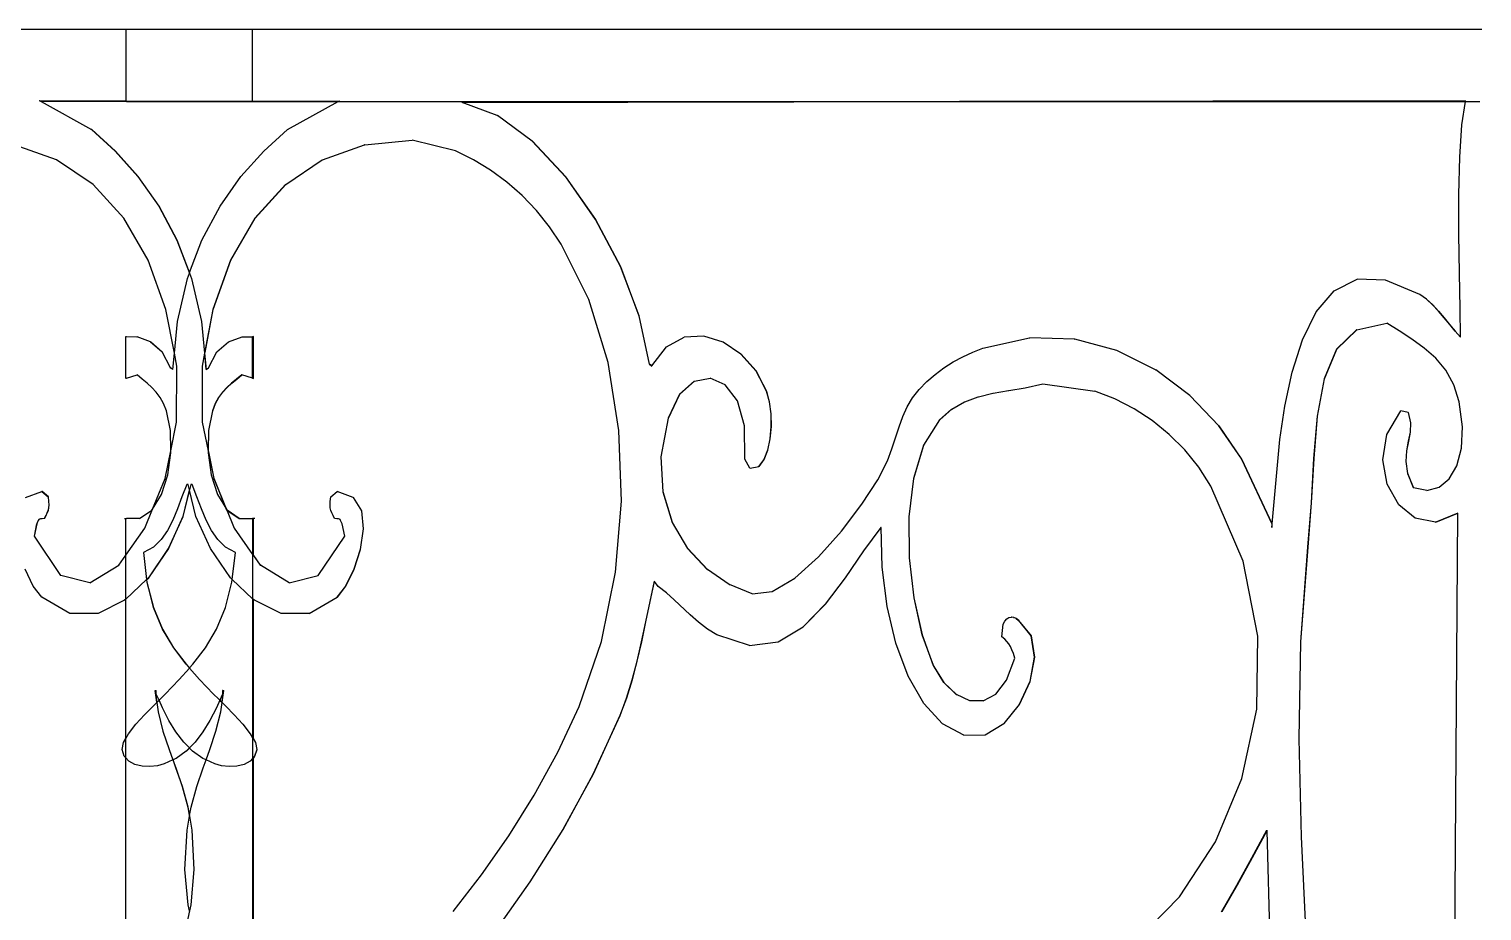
# Model space of a CAD drawing. Header units: inches. Extents: x -343 to 13887, y -13069 to -746.
# Drawn here: x 3684.22 to 3701.02, y -9098.78 to -9088.57 of the extents above; entities that cross this region are included whole.
import ezdxf

# ---------------------------------------------------------------- set-up
doc = ezdxf.new("R2010")
doc.units = ezdxf.units.IN
doc.header["$LTSCALE"] = 17
doc.header["$MEASUREMENT"] = 0

msp = doc.modelspace()

# ---------------------------------------------------------------- linework, layer by layer
for p, q in [((3665.02, -9088.573), (3685.342, -9088.573)), ((3685.342, -9088.573), (3685.342, -9089.407)), ((3685.342, -9088.573), (3701.02, -9088.573)), ((3686.807, -9089.407), (3686.807, -9088.573)), ((3684.343, -9089.403), (3684.34, -9089.403)), ((3684.36, -9089.413), (3684.343, -9089.403)), ((3685.342, -9089.407), (3684.343, -9089.403)), ((3684.362, -9089.413), (3684.36, -9089.413)), ((3684.362, -9089.413), (3684.944, -9089.735)), ((3685.342, -9089.413), (3684.362, -9089.413)), ((3685.342, -9089.407), (3685.342, -9089.413)), ((3686.079, -9089.41), (3685.342, -9089.407)), ((3685.35, -9089.413), (3685.342, -9089.413)), ((3685.35, -9089.413), (3686.079, -9089.41)), ((3685.35, -9089.413), (3686.807, -9089.413)), ((3686.807, -9089.407), (3686.079, -9089.41)), ((3686.807, -9089.413), (3686.079, -9089.41)), ((3686.807, -9089.407), (3686.816, -9089.407)), ((3686.807, -9089.413), (3686.807, -9089.407)), ((3686.807, -9089.413), (3686.816, -9089.413)), ((3686.816, -9089.407), (3687.814, -9089.403)), ((3686.816, -9089.407), (3686.816, -9089.413)), ((3686.816, -9089.413), (3687.795, -9089.413)), ((3687.21, -9089.735), (3687.795, -9089.413)), ((3687.795, -9089.413), (3687.814, -9089.403)), ((3687.795, -9089.413), (3694.981, -9089.413)), ((3689.231, -9089.424), (3689.228, -9089.424)), ((3689.231, -9089.424), (3694.981, -9089.413)), ((3689.635, -9089.575), (3689.231, -9089.424)), ((3694.984, -9089.413), (3694.981, -9089.413)), ((3700.832, -9089.403), (3694.984, -9089.413)), ((3694.984, -9089.413), (3700.83, -9089.413)), ((3700.788, -9089.682), (3700.83, -9089.413)), ((3700.83, -9089.413), (3700.832, -9089.403)), ((3700.83, -9089.413), (3700.996, -9089.413)), ((3689.635, -9089.575), (3689.638, -9089.575)), ((3690.04, -9089.872), (3689.638, -9089.575)), ((3684.944, -9089.735), (3685.218, -9089.985)), ((3684.947, -9089.735), (3684.944, -9089.735)), ((3685.221, -9089.985), (3684.947, -9089.735)), ((3686.937, -9089.985), (3687.21, -9089.735)), ((3700.764, -9090.054), (3700.788, -9089.682)), ((3684.542, -9090.087), (3684.052, -9089.913)), ((3685.218, -9089.985), (3685.481, -9090.28)), ((3685.221, -9089.985), (3685.218, -9089.985)), ((3685.484, -9090.28), (3685.221, -9089.985)), ((3686.673, -9090.28), (3686.937, -9089.985)), ((3687.616, -9090.087), (3688.102, -9089.913)), ((3688.105, -9089.913), (3688.102, -9089.913)), ((3688.105, -9089.913), (3688.653, -9089.859)), ((3689.154, -9089.984), (3688.653, -9089.859)), ((3689.361, -9090.085), (3689.154, -9089.984)), ((3690.04, -9089.872), (3690.043, -9089.872)), ((3690.04, -9089.872), (3690.425, -9090.282)), ((3690.427, -9090.282), (3690.043, -9089.872)), ((3684.965, -9090.373), (3684.542, -9090.087)), ((3687.192, -9090.373), (3687.613, -9090.087)), ((3687.613, -9090.087), (3687.616, -9090.087)), ((3689.559, -9090.206), (3689.361, -9090.085)), ((3700.754, -9090.487), (3700.764, -9090.054)), ((3685.481, -9090.28), (3685.723, -9090.623)), ((3685.484, -9090.28), (3685.481, -9090.28)), ((3685.726, -9090.623), (3685.484, -9090.28)), ((3686.432, -9090.623), (3686.673, -9090.28)), ((3689.747, -9090.345), (3689.559, -9090.206)), ((3689.923, -9090.501), (3689.747, -9090.345)), ((3690.425, -9090.282), (3690.427, -9090.282)), ((3690.425, -9090.282), (3690.77, -9090.776)), ((3690.773, -9090.776), (3690.427, -9090.282)), ((3685.32, -9090.762), (3684.965, -9090.373)), ((3687.189, -9090.373), (3686.835, -9090.762)), ((3686.838, -9090.762), (3687.192, -9090.373)), ((3687.189, -9090.373), (3687.192, -9090.373)), ((3690.088, -9090.673), (3689.923, -9090.501)), ((3700.755, -9090.945), (3700.754, -9090.487)), ((3685.723, -9090.623), (3685.933, -9091.015)), ((3685.726, -9090.623), (3685.723, -9090.623)), ((3685.936, -9091.015), (3685.726, -9090.623)), ((3686.221, -9091.015), (3686.432, -9090.623)), ((3690.239, -9090.861), (3690.088, -9090.673)), ((3685.601, -9091.247), (3685.32, -9090.762)), ((3686.835, -9090.762), (3686.553, -9091.247)), ((3686.556, -9091.247), (3686.838, -9090.762)), ((3686.835, -9090.762), (3686.838, -9090.762)), ((3690.77, -9090.776), (3691.059, -9091.322)), ((3690.77, -9090.776), (3690.773, -9090.776)), ((3691.062, -9091.322), (3690.773, -9090.776)), ((3685.936, -9091.015), (3685.933, -9091.015)), ((3685.933, -9091.015), (3686.077, -9091.396)), ((3686.079, -9091.392), (3685.936, -9091.015)), ((3686.079, -9091.392), (3686.221, -9091.015)), ((3690.376, -9091.062), (3690.239, -9090.861)), ((3700.761, -9091.396), (3700.755, -9090.945)), ((3690.696, -9091.704), (3690.376, -9091.062)), ((3685.806, -9091.82), (3685.601, -9091.247)), ((3686.553, -9091.247), (3686.348, -9091.82)), ((3686.351, -9091.82), (3686.556, -9091.247)), ((3686.553, -9091.247), (3686.556, -9091.247)), ((3691.059, -9091.322), (3691.273, -9091.891)), ((3691.059, -9091.322), (3691.062, -9091.322)), ((3691.275, -9091.891), (3691.062, -9091.322)), ((3685.938, -9091.958), (3686.053, -9091.459)), ((3686.053, -9091.459), (3686.077, -9091.396)), ((3686.077, -9091.396), (3686.079, -9091.392)), ((3686.077, -9091.396), (3686.102, -9091.459)), ((3686.102, -9091.459), (3686.217, -9091.958)), ((3699.313, -9091.601), (3699.577, -9091.468)), ((3699.577, -9091.468), (3699.579, -9091.468)), ((3699.904, -9091.477), (3699.579, -9091.468)), ((3699.904, -9091.477), (3699.907, -9091.477)), ((3700.301, -9091.643), (3699.907, -9091.477)), ((3700.769, -9091.806), (3700.761, -9091.396)), ((3699.105, -9091.844), (3699.313, -9091.601)), ((3700.301, -9091.643), (3700.304, -9091.643)), ((3700.378, -9091.698), (3700.304, -9091.643)), ((3685.903, -9092.325), (3685.806, -9091.82)), ((3686.348, -9091.82), (3686.254, -9092.315)), ((3686.255, -9092.325), (3686.351, -9091.82)), ((3686.348, -9091.82), (3686.351, -9091.82)), ((3690.918, -9092.431), (3690.696, -9091.704)), ((3698.946, -9092.168), (3699.105, -9091.844)), ((3700.378, -9091.698), (3700.38, -9091.698)), ((3700.378, -9091.698), (3700.449, -9091.764)), ((3700.452, -9091.764), (3700.38, -9091.698)), ((3700.449, -9091.764), (3700.452, -9091.764)), ((3700.449, -9091.764), (3700.517, -9091.836)), ((3700.519, -9091.836), (3700.452, -9091.764)), ((3700.517, -9091.836), (3700.582, -9091.913)), ((3700.517, -9091.836), (3700.519, -9091.836)), ((3700.584, -9091.913), (3700.519, -9091.836)), ((3700.773, -9092.137), (3700.769, -9091.806)), ((3685.903, -9092.325), (3685.938, -9091.958)), ((3686.217, -9091.958), (3686.252, -9092.325)), ((3691.273, -9091.891), (3691.275, -9091.891)), ((3691.273, -9091.891), (3691.392, -9092.451)), ((3691.395, -9092.451), (3691.275, -9091.891)), ((3699.575, -9092.052), (3699.919, -9091.975)), ((3700.062, -9092.066), (3699.919, -9091.975)), ((3700.582, -9091.913), (3700.584, -9091.913)), ((3700.582, -9091.913), (3700.645, -9091.991)), ((3700.648, -9091.991), (3700.584, -9091.913)), ((3700.645, -9091.991), (3700.648, -9091.991)), ((3700.645, -9091.991), (3700.709, -9092.068)), ((3700.711, -9092.068), (3700.648, -9091.991)), ((3685.342, -9092.132), (3685.35, -9092.132)), ((3685.342, -9092.615), (3685.342, -9092.132)), ((3685.35, -9092.132), (3685.468, -9092.135)), ((3685.468, -9092.135), (3685.471, -9092.135)), ((3685.627, -9092.191), (3685.471, -9092.135)), ((3685.627, -9092.191), (3685.63, -9092.191)), ((3685.627, -9092.191), (3685.76, -9092.307)), ((3685.763, -9092.307), (3685.63, -9092.191)), ((3686.394, -9092.307), (3686.528, -9092.191)), ((3686.528, -9092.191), (3686.687, -9092.135)), ((3686.687, -9092.135), (3686.807, -9092.133)), ((3686.816, -9092.132), (3686.807, -9092.133)), ((3686.807, -9092.613), (3686.807, -9092.133)), ((3686.816, -9092.615), (3686.816, -9092.132)), ((3691.592, -9092.249), (3691.798, -9092.138)), ((3692.025, -9092.125), (3691.798, -9092.138)), ((3692.246, -9092.195), (3692.025, -9092.125)), ((3695.251, -9092.265), (3695.791, -9092.146)), ((3695.791, -9092.146), (3695.793, -9092.146)), ((3696.31, -9092.161), (3695.793, -9092.146)), ((3696.31, -9092.161), (3696.313, -9092.161)), ((3696.799, -9092.292), (3696.313, -9092.161)), ((3698.827, -9092.542), (3698.946, -9092.168)), ((3699.572, -9092.052), (3699.34, -9092.278)), ((3699.343, -9092.278), (3699.575, -9092.052)), ((3699.575, -9092.052), (3699.572, -9092.052)), ((3700.209, -9092.161), (3700.062, -9092.066)), ((3700.353, -9092.265), (3700.209, -9092.161)), ((3700.709, -9092.068), (3700.773, -9092.14)), ((3700.709, -9092.068), (3700.711, -9092.068)), ((3700.773, -9092.137), (3700.711, -9092.068)), ((3700.773, -9092.14), (3700.773, -9092.137)), ((3685.76, -9092.307), (3685.763, -9092.307)), ((3685.76, -9092.307), (3685.856, -9092.493)), ((3685.858, -9092.493), (3685.763, -9092.307)), ((3685.885, -9092.512), (3685.903, -9092.325)), ((3685.931, -9092.472), (3685.903, -9092.325)), ((3686.252, -9092.325), (3686.224, -9092.472)), ((3686.254, -9092.315), (3686.252, -9092.325)), ((3686.252, -9092.325), (3686.27, -9092.514)), ((3686.255, -9092.325), (3686.254, -9092.315)), ((3686.272, -9092.512), (3686.255, -9092.325)), ((3686.299, -9092.493), (3686.394, -9092.307)), ((3691.423, -9092.471), (3691.592, -9092.249)), ((3692.246, -9092.195), (3692.249, -9092.195)), ((3692.453, -9092.335), (3692.249, -9092.195)), ((3692.453, -9092.335), (3692.456, -9092.335)), ((3692.453, -9092.335), (3692.626, -9092.529)), ((3692.629, -9092.529), (3692.456, -9092.335)), ((3695.018, -9092.364), (3695.133, -9092.311)), ((3695.133, -9092.311), (3695.251, -9092.265)), ((3696.799, -9092.292), (3696.801, -9092.292)), ((3697.246, -9092.516), (3696.801, -9092.292)), ((3699.34, -9092.278), (3699.197, -9092.622)), ((3699.199, -9092.622), (3699.343, -9092.278)), ((3699.34, -9092.278), (3699.343, -9092.278)), ((3700.487, -9092.383), (3700.353, -9092.265)), ((3685.856, -9092.493), (3685.858, -9092.493)), ((3685.885, -9092.512), (3685.858, -9092.493)), ((3685.885, -9092.514), (3685.885, -9092.512)), ((3685.929, -9093.123), (3685.931, -9092.472)), ((3686.224, -9092.472), (3686.225, -9093.123)), ((3686.27, -9092.514), (3686.272, -9092.512)), ((3686.272, -9092.512), (3686.299, -9092.493)), ((3691.043, -9093.218), (3690.918, -9092.431)), ((3691.392, -9092.451), (3691.395, -9092.451)), ((3691.423, -9092.471), (3691.395, -9092.451)), ((3691.395, -9092.451), (3691.422, -9092.472)), ((3691.422, -9092.472), (3691.423, -9092.471)), ((3692.626, -9092.529), (3692.629, -9092.529)), ((3692.626, -9092.529), (3692.747, -9092.763)), ((3692.75, -9092.763), (3692.629, -9092.529)), ((3694.698, -9092.57), (3694.8, -9092.494)), ((3694.8, -9092.494), (3694.907, -9092.425)), ((3694.907, -9092.425), (3695.018, -9092.364)), ((3697.246, -9092.516), (3697.249, -9092.516)), ((3697.642, -9092.814), (3697.249, -9092.516)), ((3700.604, -9092.522), (3700.487, -9092.383)), ((3700.696, -9092.688), (3700.604, -9092.522)), ((3685.35, -9092.613), (3685.342, -9092.615)), ((3685.35, -9092.613), (3685.473, -9092.576)), ((3685.532, -9092.623), (3685.473, -9092.576)), ((3685.59, -9092.671), (3685.532, -9092.623)), ((3685.644, -9092.72), (3685.59, -9092.671)), ((3686.565, -9092.671), (3686.511, -9092.72)), ((3686.513, -9092.72), (3686.568, -9092.671)), ((3686.622, -9092.623), (3686.565, -9092.671)), ((3686.568, -9092.671), (3686.565, -9092.671)), ((3686.568, -9092.671), (3686.625, -9092.623)), ((3686.682, -9092.576), (3686.622, -9092.623)), ((3686.625, -9092.623), (3686.622, -9092.623)), ((3686.625, -9092.623), (3686.684, -9092.576)), ((3686.684, -9092.576), (3686.682, -9092.576)), ((3686.807, -9092.613), (3686.684, -9092.576)), ((3686.807, -9092.613), (3686.816, -9092.615)), ((3691.914, -9092.647), (3691.744, -9092.799)), ((3691.747, -9092.799), (3691.917, -9092.647)), ((3691.914, -9092.647), (3691.917, -9092.647)), ((3691.917, -9092.647), (3692.098, -9092.613)), ((3692.272, -9092.691), (3692.098, -9092.613)), ((3692.412, -9092.876), (3692.272, -9092.691)), ((3694.514, -9092.742), (3694.602, -9092.652)), ((3694.602, -9092.652), (3694.698, -9092.57)), ((3695.741, -9092.723), (3695.943, -9092.68)), ((3695.943, -9092.68), (3696.546, -9092.763)), ((3698.741, -9092.937), (3698.827, -9092.542)), ((3699.197, -9092.622), (3699.117, -9093.053)), ((3699.119, -9093.053), (3699.199, -9092.622)), ((3699.197, -9092.622), (3699.199, -9092.622)), ((3700.758, -9092.887), (3700.696, -9092.688)), ((3685.694, -9092.774), (3685.644, -9092.72)), ((3685.739, -9092.836), (3685.694, -9092.774)), ((3685.779, -9092.907), (3685.739, -9092.836)), ((3686.415, -9092.836), (3686.376, -9092.907)), ((3686.379, -9092.907), (3686.418, -9092.836)), ((3686.461, -9092.774), (3686.415, -9092.836)), ((3686.418, -9092.836), (3686.415, -9092.836)), ((3686.418, -9092.836), (3686.463, -9092.774)), ((3686.511, -9092.72), (3686.461, -9092.774)), ((3686.463, -9092.774), (3686.461, -9092.774)), ((3686.463, -9092.774), (3686.513, -9092.72)), ((3686.513, -9092.72), (3686.511, -9092.72)), ((3691.744, -9092.799), (3691.613, -9093.074)), ((3691.616, -9093.074), (3691.747, -9092.799)), ((3691.744, -9092.799), (3691.747, -9092.799)), ((3692.747, -9092.763), (3692.75, -9092.763)), ((3692.747, -9092.763), (3692.78, -9092.887)), ((3692.783, -9092.887), (3692.75, -9092.763)), ((3694.376, -9092.944), (3694.438, -9092.839)), ((3694.438, -9092.839), (3694.514, -9092.742)), ((3695.041, -9092.888), (3695.197, -9092.829)), ((3695.197, -9092.829), (3695.2, -9092.829)), ((3695.2, -9092.829), (3695.366, -9092.788)), ((3695.366, -9092.788), (3695.369, -9092.788)), ((3695.369, -9092.788), (3695.547, -9092.756)), ((3695.547, -9092.756), (3695.549, -9092.756)), ((3695.549, -9092.756), (3695.739, -9092.723)), ((3695.741, -9092.723), (3695.739, -9092.723)), ((3696.777, -9092.852), (3696.546, -9092.763)), ((3696.998, -9092.966), (3696.777, -9092.852)), ((3697.642, -9092.814), (3697.645, -9092.814)), ((3697.642, -9092.814), (3697.977, -9093.165)), ((3697.98, -9093.165), (3697.645, -9092.814)), ((3685.811, -9092.991), (3685.779, -9092.907)), ((3685.857, -9093.22), (3685.811, -9092.991)), ((3686.343, -9092.991), (3686.297, -9093.22)), ((3686.3, -9093.22), (3686.346, -9092.991)), ((3686.376, -9092.907), (3686.343, -9092.991)), ((3686.346, -9092.991), (3686.343, -9092.991)), ((3686.346, -9092.991), (3686.379, -9092.907)), ((3686.379, -9092.907), (3686.376, -9092.907)), ((3692.495, -9093.165), (3692.412, -9092.876)), ((3692.78, -9092.887), (3692.783, -9092.887)), ((3692.78, -9092.887), (3692.799, -9093.027)), ((3692.801, -9093.027), (3692.783, -9092.887)), ((3692.799, -9093.027), (3692.801, -9093.027)), ((3692.799, -9093.027), (3692.801, -9093.173)), ((3692.804, -9093.173), (3692.801, -9093.027)), ((3694.326, -9093.056), (3694.376, -9092.944)), ((3694.889, -9092.973), (3694.75, -9093.094)), ((3694.753, -9093.094), (3694.892, -9092.973)), ((3694.889, -9092.973), (3694.892, -9092.973)), ((3694.892, -9092.973), (3695.038, -9092.888)), ((3695.038, -9092.888), (3695.041, -9092.888)), ((3697.208, -9093.103), (3696.998, -9092.966)), ((3698.682, -9093.322), (3698.741, -9092.937)), ((3699.92, -9093.263), (3700.081, -9092.991)), ((3700.081, -9092.991), (3700.083, -9092.991)), ((3700.169, -9093.011), (3700.083, -9092.991)), ((3700.169, -9093.011), (3700.172, -9093.011)), ((3700.169, -9093.011), (3700.196, -9093.128)), ((3700.199, -9093.128), (3700.172, -9093.011)), ((3700.794, -9093.175), (3700.758, -9092.887)), ((3685.861, -9093.452), (3685.929, -9093.123)), ((3686.225, -9093.123), (3686.293, -9093.452)), ((3691.613, -9093.074), (3691.529, -9093.523)), ((3691.531, -9093.523), (3691.616, -9093.074)), ((3691.613, -9093.074), (3691.616, -9093.074)), ((3692.497, -9093.551), (3692.495, -9093.165)), ((3692.801, -9093.173), (3692.789, -9093.316)), ((3692.792, -9093.316), (3692.804, -9093.173)), ((3692.801, -9093.173), (3692.804, -9093.173)), ((3694.197, -9093.432), (3694.282, -9093.175)), ((3694.282, -9093.175), (3694.326, -9093.056)), ((3694.75, -9093.094), (3694.564, -9093.387)), ((3694.567, -9093.387), (3694.753, -9093.094)), ((3694.75, -9093.094), (3694.753, -9093.094)), ((3697.405, -9093.263), (3697.208, -9093.103)), ((3697.977, -9093.165), (3697.98, -9093.165)), ((3697.977, -9093.165), (3698.24, -9093.551)), ((3698.243, -9093.551), (3697.98, -9093.165)), ((3699.117, -9093.053), (3699.075, -9093.541)), ((3699.078, -9093.541), (3699.119, -9093.053)), ((3699.117, -9093.053), (3699.119, -9093.053)), ((3700.196, -9093.128), (3700.191, -9093.236)), ((3700.194, -9093.236), (3700.199, -9093.128)), ((3700.196, -9093.128), (3700.199, -9093.128)), ((3700.783, -9093.423), (3700.794, -9093.175)), ((3685.861, -9093.452), (3685.857, -9093.22)), ((3686.297, -9093.22), (3686.294, -9093.44)), ((3686.296, -9093.452), (3686.3, -9093.22)), ((3686.3, -9093.22), (3686.297, -9093.22)), ((3691.071, -9094.036), (3691.043, -9093.218)), ((3692.789, -9093.316), (3692.761, -9093.446)), ((3692.764, -9093.446), (3692.792, -9093.316)), ((3692.789, -9093.316), (3692.792, -9093.316)), ((3697.585, -9093.443), (3697.405, -9093.263)), ((3698.596, -9094.297), (3698.682, -9093.322)), ((3699.874, -9093.557), (3699.92, -9093.263)), ((3700.17, -9093.342), (3700.148, -9093.452)), ((3700.151, -9093.452), (3700.173, -9093.342)), ((3700.191, -9093.236), (3700.17, -9093.342)), ((3700.17, -9093.342), (3700.173, -9093.342)), ((3700.173, -9093.342), (3700.194, -9093.236)), ((3700.191, -9093.236), (3700.194, -9093.236)), ((3685.795, -9093.772), (3685.861, -9093.452)), ((3685.826, -9093.73), (3685.862, -9093.475)), ((3685.862, -9093.475), (3685.861, -9093.452)), ((3686.294, -9093.44), (3686.293, -9093.452)), ((3686.293, -9093.452), (3686.296, -9093.465)), ((3686.293, -9093.452), (3686.293, -9093.475)), ((3686.293, -9093.475), (3686.328, -9093.73)), ((3686.296, -9093.452), (3686.294, -9093.44)), ((3686.362, -9093.772), (3686.296, -9093.452)), ((3686.296, -9093.465), (3686.296, -9093.452)), ((3686.296, -9093.465), (3686.359, -9093.772)), ((3691.529, -9093.523), (3691.55, -9093.928)), ((3691.529, -9093.523), (3691.531, -9093.523)), ((3691.553, -9093.928), (3691.531, -9093.523)), ((3692.761, -9093.446), (3692.718, -9093.555)), ((3692.721, -9093.555), (3692.764, -9093.446)), ((3692.761, -9093.446), (3692.764, -9093.446)), ((3694.146, -9093.571), (3694.197, -9093.432)), ((3694.564, -9093.387), (3694.448, -9093.772)), ((3694.451, -9093.772), (3694.567, -9093.387)), ((3694.564, -9093.387), (3694.567, -9093.387)), ((3697.746, -9093.643), (3697.585, -9093.443)), ((3700.148, -9093.452), (3700.14, -9093.575)), ((3700.143, -9093.575), (3700.151, -9093.452)), ((3700.148, -9093.452), (3700.151, -9093.452)), ((3700.73, -9093.625), (3700.783, -9093.423)), ((3692.556, -9093.654), (3692.497, -9093.551)), ((3692.556, -9093.654), (3692.559, -9093.654)), ((3692.559, -9093.654), (3692.659, -9093.634)), ((3692.718, -9093.555), (3692.659, -9093.634)), ((3692.659, -9093.634), (3692.662, -9093.634)), ((3692.662, -9093.634), (3692.721, -9093.555)), ((3692.718, -9093.555), (3692.721, -9093.555)), ((3694.035, -9093.789), (3694.146, -9093.571)), ((3697.886, -9093.862), (3697.746, -9093.643)), ((3698.24, -9093.551), (3698.593, -9094.297)), ((3698.24, -9093.551), (3698.243, -9093.551)), ((3698.596, -9094.297), (3698.243, -9093.551)), ((3699.075, -9093.541), (3699.046, -9094.056)), ((3699.049, -9094.056), (3699.078, -9093.541)), ((3699.075, -9093.541), (3699.078, -9093.541)), ((3699.926, -9093.84), (3699.874, -9093.557)), ((3700.14, -9093.575), (3700.143, -9093.575)), ((3700.14, -9093.575), (3700.161, -9093.716)), ((3700.164, -9093.716), (3700.143, -9093.575)), ((3700.642, -9093.777), (3700.73, -9093.625)), ((3685.65, -9094.128), (3685.795, -9093.772)), ((3685.754, -9093.96), (3685.826, -9093.73)), ((3686.047, -9093.841), (3685.991, -9093.984)), ((3686.062, -9093.841), (3686.047, -9093.841)), ((3686.077, -9093.904), (3686.062, -9093.841)), ((3686.093, -9093.841), (3686.077, -9093.904)), ((3686.108, -9093.841), (3686.093, -9093.841)), ((3686.164, -9093.984), (3686.108, -9093.841)), ((3686.328, -9093.73), (3686.401, -9093.96)), ((3686.359, -9093.772), (3686.362, -9093.772)), ((3686.359, -9093.772), (3686.499, -9094.115)), ((3686.507, -9094.128), (3686.362, -9093.772)), ((3693.852, -9094.072), (3694.035, -9093.789)), ((3694.448, -9093.772), (3694.396, -9094.218)), ((3694.399, -9094.218), (3694.451, -9093.772)), ((3694.448, -9093.772), (3694.451, -9093.772)), ((3698.261, -9094.728), (3697.886, -9093.862)), ((3700.058, -9094.077), (3699.926, -9093.84)), ((3700.161, -9093.716), (3700.164, -9093.716)), ((3700.161, -9093.716), (3700.228, -9093.882)), ((3700.231, -9093.882), (3700.164, -9093.716)), ((3700.385, -9093.911), (3700.525, -9093.874)), ((3700.525, -9093.874), (3700.642, -9093.777)), ((3684.183, -9093.992), (3684.37, -9093.924)), ((3684.373, -9093.924), (3684.37, -9093.924)), ((3684.37, -9093.924), (3684.371, -9093.925)), ((3684.373, -9093.924), (3684.371, -9093.925)), ((3684.371, -9093.925), (3684.444, -9093.986)), ((3684.446, -9093.986), (3684.373, -9093.924)), ((3684.446, -9093.986), (3684.444, -9093.986)), ((3684.444, -9093.986), (3684.449, -9094.038)), ((3684.452, -9094.038), (3684.446, -9093.986)), ((3684.452, -9094.038), (3684.449, -9094.038)), ((3684.449, -9094.038), (3684.451, -9094.08)), ((3684.454, -9094.08), (3684.452, -9094.038)), ((3685.65, -9094.128), (3685.754, -9093.96)), ((3685.991, -9093.984), (3685.938, -9094.124)), ((3686.077, -9093.904), (3686.002, -9094.212)), ((3686.005, -9094.212), (3686.079, -9093.91)), ((3686.079, -9093.91), (3686.077, -9093.904)), ((3686.153, -9094.212), (3686.079, -9093.91)), ((3686.217, -9094.124), (3686.164, -9093.984)), ((3686.401, -9093.96), (3686.504, -9094.128)), ((3687.704, -9094.08), (3687.705, -9094.038)), ((3687.705, -9094.038), (3687.711, -9093.986)), ((3687.711, -9093.986), (3687.785, -9093.924)), ((3687.785, -9093.924), (3687.787, -9093.924)), ((3687.787, -9093.924), (3687.787, -9093.925)), ((3687.972, -9093.992), (3687.787, -9093.924)), ((3687.972, -9093.992), (3688.067, -9094.147)), ((3687.972, -9093.992), (3687.975, -9093.992)), ((3688.07, -9094.147), (3687.975, -9093.992)), ((3691.003, -9094.859), (3691.071, -9094.036)), ((3691.55, -9093.928), (3691.553, -9093.928)), ((3691.55, -9093.928), (3691.66, -9094.283)), ((3691.662, -9094.283), (3691.553, -9093.928)), ((3700.228, -9093.882), (3700.231, -9093.882)), ((3700.385, -9093.911), (3700.231, -9093.882)), ((3684.417, -9094.201), (3684.399, -9094.235)), ((3684.402, -9094.235), (3684.42, -9094.201)), ((3684.431, -9094.171), (3684.417, -9094.201)), ((3684.42, -9094.201), (3684.417, -9094.201)), ((3684.42, -9094.201), (3684.434, -9094.171)), ((3684.442, -9094.143), (3684.431, -9094.171)), ((3684.434, -9094.171), (3684.431, -9094.171)), ((3684.434, -9094.171), (3684.444, -9094.143)), ((3684.448, -9094.114), (3684.442, -9094.143)), ((3684.444, -9094.143), (3684.442, -9094.143)), ((3684.444, -9094.143), (3684.451, -9094.114)), ((3684.451, -9094.08), (3684.448, -9094.114)), ((3684.451, -9094.114), (3684.448, -9094.114)), ((3684.451, -9094.114), (3684.454, -9094.08)), ((3684.454, -9094.08), (3684.451, -9094.08)), ((3685.501, -9094.238), (3685.644, -9094.138)), ((3685.561, -9094.347), (3685.65, -9094.128)), ((3685.644, -9094.138), (3685.65, -9094.128)), ((3685.938, -9094.124), (3685.884, -9094.255)), ((3686.271, -9094.255), (3686.217, -9094.124)), ((3686.507, -9094.128), (3686.499, -9094.115)), ((3686.499, -9094.115), (3686.504, -9094.128)), ((3686.504, -9094.128), (3686.593, -9094.347)), ((3686.504, -9094.128), (3686.51, -9094.138)), ((3686.513, -9094.138), (3686.507, -9094.128)), ((3686.51, -9094.138), (3686.507, -9094.128)), ((3686.513, -9094.138), (3686.51, -9094.138)), ((3686.511, -9094.139), (3686.51, -9094.138)), ((3686.511, -9094.139), (3686.653, -9094.238)), ((3686.653, -9094.238), (3686.513, -9094.138)), ((3687.706, -9094.114), (3687.704, -9094.08)), ((3687.713, -9094.143), (3687.706, -9094.114)), ((3687.724, -9094.171), (3687.713, -9094.143)), ((3687.738, -9094.201), (3687.724, -9094.171)), ((3687.755, -9094.235), (3687.738, -9094.201)), ((3688.067, -9094.147), (3688.087, -9094.357)), ((3688.067, -9094.147), (3688.07, -9094.147)), ((3688.09, -9094.357), (3688.07, -9094.147)), ((3693.616, -9094.382), (3693.852, -9094.072)), ((3699.046, -9094.056), (3699.006, -9094.567)), ((3699.008, -9094.567), (3699.049, -9094.056)), ((3699.046, -9094.056), (3699.049, -9094.056)), ((3700.25, -9094.234), (3700.058, -9094.077)), ((3700.743, -9094.173), (3700.487, -9094.277)), ((3700.487, -9094.277), (3700.743, -9094.174)), ((3700.684, -9102.423), (3700.743, -9094.174)), ((3700.743, -9094.174), (3700.743, -9094.173)), ((3684.311, -9094.297), (3684.282, -9094.442)), ((3684.284, -9094.442), (3684.314, -9094.297)), ((3684.322, -9094.273), (3684.311, -9094.297)), ((3684.314, -9094.297), (3684.311, -9094.297)), ((3684.314, -9094.297), (3684.325, -9094.273)), ((3684.329, -9094.258), (3684.322, -9094.273)), ((3684.325, -9094.273), (3684.322, -9094.273)), ((3684.325, -9094.273), (3684.332, -9094.258)), ((3684.336, -9094.249), (3684.329, -9094.258)), ((3684.332, -9094.258), (3684.329, -9094.258)), ((3684.332, -9094.258), (3684.339, -9094.249)), ((3684.339, -9094.249), (3684.336, -9094.249)), ((3684.344, -9094.243), (3684.339, -9094.249)), ((3684.347, -9094.243), (3684.344, -9094.243)), ((3684.355, -9094.241), (3684.347, -9094.243)), ((3684.358, -9094.241), (3684.355, -9094.241)), ((3684.373, -9094.239), (3684.358, -9094.241)), ((3684.376, -9094.239), (3684.373, -9094.239)), ((3684.399, -9094.235), (3684.376, -9094.239)), ((3684.402, -9094.235), (3684.399, -9094.235)), ((3685.325, -9094.235), (3685.328, -9094.235)), ((3685.328, -9094.235), (3685.342, -9094.235)), ((3685.342, -9094.235), (3685.35, -9094.235)), ((3685.342, -9094.659), (3685.342, -9094.235)), ((3685.342, -9094.659), (3685.561, -9094.347)), ((3685.501, -9094.238), (3685.35, -9094.235)), ((3685.823, -9094.376), (3685.75, -9094.481)), ((3685.884, -9094.255), (3685.823, -9094.376)), ((3686.002, -9094.212), (3685.834, -9094.584)), ((3685.836, -9094.584), (3686.005, -9094.212)), ((3686.005, -9094.212), (3686.002, -9094.212)), ((3686.321, -9094.584), (3686.153, -9094.212)), ((3686.332, -9094.376), (3686.271, -9094.255)), ((3686.405, -9094.481), (3686.332, -9094.376)), ((3686.593, -9094.347), (3686.807, -9094.651)), ((3686.653, -9094.238), (3686.807, -9094.235)), ((3686.816, -9094.235), (3686.807, -9094.235)), ((3686.807, -9094.235), (3686.807, -9094.647)), ((3686.829, -9094.235), (3686.816, -9094.235)), ((3686.816, -9094.659), (3686.816, -9094.235)), ((3686.832, -9094.235), (3686.829, -9094.235)), ((3687.782, -9094.239), (3687.755, -9094.235)), ((3687.799, -9094.241), (3687.782, -9094.239)), ((3687.811, -9094.243), (3687.799, -9094.241)), ((3687.819, -9094.249), (3687.811, -9094.243)), ((3687.825, -9094.258), (3687.819, -9094.249)), ((3687.833, -9094.273), (3687.825, -9094.258)), ((3687.844, -9094.297), (3687.833, -9094.273)), ((3687.873, -9094.442), (3687.844, -9094.297)), ((3688.087, -9094.357), (3688.052, -9094.593)), ((3688.054, -9094.593), (3688.09, -9094.357)), ((3688.087, -9094.357), (3688.09, -9094.357)), ((3691.66, -9094.283), (3691.837, -9094.584)), ((3691.66, -9094.283), (3691.662, -9094.283)), ((3691.84, -9094.584), (3691.662, -9094.283)), ((3694.072, -9094.339), (3693.871, -9094.612)), ((3693.873, -9094.612), (3694.073, -9094.342)), ((3694.073, -9094.342), (3694.072, -9094.339)), ((3694.086, -9094.801), (3694.073, -9094.342)), ((3694.396, -9094.218), (3694.399, -9094.218)), ((3694.396, -9094.218), (3694.4, -9094.69)), ((3694.402, -9094.69), (3694.399, -9094.218)), ((3698.593, -9094.297), (3698.593, -9094.339)), ((3698.593, -9094.297), (3698.596, -9094.297)), ((3698.593, -9094.339), (3698.596, -9094.306)), ((3698.596, -9094.306), (3698.596, -9094.297)), ((3700.485, -9094.277), (3700.25, -9094.234)), ((3700.485, -9094.277), (3700.487, -9094.277)), ((3684.282, -9094.442), (3684.588, -9094.895)), ((3684.284, -9094.442), (3684.282, -9094.442)), ((3684.591, -9094.895), (3684.284, -9094.442)), ((3685.75, -9094.481), (3685.66, -9094.567)), ((3686.495, -9094.567), (3686.405, -9094.481)), ((3687.567, -9094.895), (3687.873, -9094.442)), ((3693.351, -9094.68), (3693.616, -9094.382)), ((3685.26, -9094.775), (3685.342, -9094.659)), ((3685.342, -9095.169), (3685.342, -9094.659)), ((3685.66, -9094.567), (3685.546, -9094.629)), ((3685.546, -9094.629), (3685.582, -9094.942)), ((3685.834, -9094.584), (3685.603, -9094.921)), ((3685.606, -9094.921), (3685.836, -9094.584)), ((3685.836, -9094.584), (3685.834, -9094.584)), ((3686.551, -9094.921), (3686.321, -9094.584)), ((3686.608, -9094.629), (3686.495, -9094.567)), ((3686.573, -9094.942), (3686.608, -9094.629)), ((3686.816, -9094.659), (3686.807, -9094.647)), ((3686.807, -9094.647), (3686.807, -9094.651)), ((3686.807, -9094.651), (3686.816, -9094.663)), ((3686.807, -9094.651), (3686.807, -9095.164)), ((3686.897, -9094.775), (3686.816, -9094.659)), ((3686.816, -9094.663), (3686.816, -9094.659)), ((3686.816, -9094.663), (3686.894, -9094.775)), ((3688.052, -9094.593), (3687.977, -9094.824)), ((3687.98, -9094.824), (3688.054, -9094.593)), ((3688.052, -9094.593), (3688.054, -9094.593)), ((3691.837, -9094.584), (3692.063, -9094.825)), ((3691.837, -9094.584), (3691.84, -9094.584)), ((3692.066, -9094.825), (3691.84, -9094.584)), ((3693.076, -9094.925), (3693.351, -9094.68)), ((3693.871, -9094.612), (3693.658, -9094.922)), ((3693.661, -9094.922), (3693.873, -9094.612)), ((3693.871, -9094.612), (3693.873, -9094.612)), ((3694.4, -9094.69), (3694.402, -9094.69)), ((3694.4, -9094.69), (3694.452, -9095.156)), ((3694.455, -9095.156), (3694.402, -9094.69)), ((3699.006, -9094.567), (3698.924, -9095.665)), ((3698.926, -9095.665), (3699.008, -9094.567)), ((3699.006, -9094.567), (3699.008, -9094.567)), ((3684.272, -9095.019), (3684.177, -9094.824)), ((3684.925, -9094.982), (3685.26, -9094.775)), ((3686.894, -9094.775), (3686.897, -9094.775)), ((3687.23, -9094.982), (3686.897, -9094.775)), ((3687.977, -9094.824), (3687.882, -9095.019)), ((3687.885, -9095.019), (3687.98, -9094.824)), ((3687.977, -9094.824), (3687.98, -9094.824)), ((3690.84, -9095.66), (3691.003, -9094.859)), ((3692.063, -9094.825), (3692.066, -9094.825)), ((3692.319, -9095.001), (3692.066, -9094.825)), ((3694.145, -9095.253), (3694.086, -9094.801)), ((3698.429, -9095.597), (3698.261, -9094.728)), ((3684.37, -9095.147), (3684.272, -9095.019)), ((3684.591, -9094.895), (3684.588, -9094.895)), ((3684.925, -9094.982), (3684.591, -9094.895)), ((3685.582, -9094.942), (3685.342, -9095.169)), ((3685.584, -9094.939), (3685.582, -9094.942)), ((3685.582, -9094.944), (3685.584, -9094.942)), ((3685.582, -9094.942), (3685.582, -9094.944)), ((3685.582, -9094.944), (3685.585, -9094.974)), ((3685.584, -9094.942), (3685.606, -9094.921)), ((3685.603, -9094.921), (3685.584, -9094.939)), ((3685.584, -9094.942), (3685.584, -9094.939)), ((3685.588, -9094.974), (3685.584, -9094.942)), ((3685.585, -9094.974), (3685.588, -9094.974)), ((3685.585, -9094.974), (3685.66, -9095.267)), ((3685.663, -9095.267), (3685.588, -9094.974)), ((3685.606, -9094.921), (3685.603, -9094.921)), ((3686.495, -9095.267), (3686.569, -9094.974)), ((3686.573, -9094.942), (3686.551, -9094.921)), ((3686.569, -9094.974), (3686.573, -9094.942)), ((3686.807, -9095.164), (3686.573, -9094.942)), ((3687.23, -9094.982), (3687.567, -9094.895)), ((3687.882, -9095.019), (3687.785, -9095.147)), ((3687.787, -9095.147), (3687.885, -9095.019)), ((3687.882, -9095.019), (3687.885, -9095.019)), ((3691.451, -9094.961), (3691.4, -9095.198)), ((3691.402, -9095.198), (3691.453, -9094.964)), ((3691.453, -9094.964), (3691.451, -9094.961)), ((3691.495, -9095.023), (3691.453, -9094.964)), ((3691.591, -9095.096), (3691.495, -9095.023)), ((3692.319, -9095.001), (3692.322, -9095.001)), ((3692.585, -9095.106), (3692.322, -9095.001)), ((3692.814, -9095.081), (3693.076, -9094.925)), ((3693.658, -9094.922), (3693.427, -9095.228)), ((3693.43, -9095.228), (3693.661, -9094.922)), ((3693.658, -9094.922), (3693.661, -9094.922)), ((3684.694, -9095.335), (3684.37, -9095.147)), ((3685.326, -9095.183), (3685.021, -9095.334)), ((3685.342, -9095.169), (3685.326, -9095.183)), ((3685.329, -9095.183), (3685.326, -9095.183)), ((3685.329, -9095.183), (3685.342, -9095.172)), ((3685.341, -9096.782), (3685.342, -9095.172)), ((3685.342, -9095.172), (3685.342, -9095.169)), ((3686.816, -9095.172), (3686.807, -9095.164)), ((3686.807, -9095.164), (3686.807, -9096.767)), ((3686.828, -9095.183), (3686.816, -9095.172)), ((3686.816, -9096.782), (3686.816, -9095.172)), ((3687.136, -9095.334), (3686.828, -9095.183)), ((3687.463, -9095.335), (3687.785, -9095.147)), ((3687.785, -9095.147), (3687.787, -9095.147)), ((3691.4, -9095.198), (3691.351, -9095.432)), ((3691.354, -9095.432), (3691.402, -9095.198)), ((3691.4, -9095.198), (3691.402, -9095.198)), ((3691.683, -9095.177), (3691.591, -9095.096)), ((3691.868, -9095.351), (3691.683, -9095.177)), ((3692.585, -9095.106), (3692.814, -9095.081)), ((3694.452, -9095.156), (3694.455, -9095.156)), ((3694.452, -9095.156), (3694.547, -9095.582)), ((3694.55, -9095.582), (3694.455, -9095.156)), ((3684.697, -9095.335), (3684.694, -9095.335)), ((3685.018, -9095.334), (3684.697, -9095.335)), ((3685.021, -9095.334), (3685.018, -9095.334)), ((3685.66, -9095.267), (3685.765, -9095.516)), ((3685.66, -9095.267), (3685.663, -9095.267)), ((3685.767, -9095.516), (3685.663, -9095.267)), ((3686.39, -9095.516), (3686.495, -9095.267)), ((3687.463, -9095.335), (3687.136, -9095.334)), ((3691.964, -9095.437), (3691.868, -9095.351)), ((3693.427, -9095.228), (3693.171, -9095.489)), ((3693.174, -9095.489), (3693.43, -9095.228)), ((3693.427, -9095.228), (3693.43, -9095.228)), ((3694.246, -9095.679), (3694.145, -9095.253)), ((3695.526, -9095.398), (3695.55, -9095.382)), ((3695.55, -9095.382), (3695.577, -9095.377)), ((3695.577, -9095.377), (3695.58, -9095.377)), ((3695.58, -9095.377), (3695.579, -9095.377)), ((3695.605, -9095.381), (3695.58, -9095.377)), ((3695.605, -9095.381), (3695.608, -9095.381)), ((3695.634, -9095.395), (3695.608, -9095.381)), ((3685.765, -9095.516), (3685.767, -9095.516)), ((3685.765, -9095.516), (3685.893, -9095.732)), ((3685.896, -9095.732), (3685.767, -9095.516)), ((3686.262, -9095.732), (3686.39, -9095.516)), ((3691.351, -9095.432), (3691.302, -9095.662)), ((3691.305, -9095.662), (3691.354, -9095.432)), ((3691.351, -9095.432), (3691.354, -9095.432)), ((3692.065, -9095.515), (3691.964, -9095.437)), ((3692.173, -9095.583), (3692.065, -9095.515)), ((3692.885, -9095.662), (3693.171, -9095.489)), ((3693.171, -9095.489), (3693.174, -9095.489)), ((3695.471, -9095.604), (3695.486, -9095.459)), ((3695.486, -9095.459), (3695.504, -9095.423)), ((3695.504, -9095.423), (3695.526, -9095.398)), ((3695.634, -9095.395), (3695.637, -9095.395)), ((3695.634, -9095.395), (3695.663, -9095.417)), ((3695.666, -9095.417), (3695.637, -9095.395)), ((3695.663, -9095.417), (3695.666, -9095.417)), ((3695.663, -9095.417), (3695.807, -9095.595)), ((3695.81, -9095.595), (3695.666, -9095.417)), ((3690.583, -9096.412), (3690.84, -9095.66)), ((3691.302, -9095.662), (3691.251, -9095.886)), ((3691.254, -9095.886), (3691.305, -9095.662)), ((3691.302, -9095.662), (3691.305, -9095.662)), ((3692.551, -9095.707), (3692.173, -9095.583)), ((3692.551, -9095.707), (3692.554, -9095.707)), ((3692.554, -9095.707), (3692.882, -9095.662)), ((3692.882, -9095.662), (3692.885, -9095.662)), ((3694.388, -9096.059), (3694.246, -9095.679)), ((3694.547, -9095.582), (3694.55, -9095.582)), ((3694.547, -9095.582), (3694.676, -9095.936)), ((3694.679, -9095.936), (3694.55, -9095.582)), ((3695.503, -9095.633), (3695.471, -9095.604)), ((3695.529, -9095.66), (3695.503, -9095.633)), ((3695.551, -9095.688), (3695.529, -9095.66)), ((3695.571, -9095.719), (3695.551, -9095.688)), ((3695.587, -9095.755), (3695.571, -9095.719)), ((3695.807, -9095.595), (3695.81, -9095.595)), ((3695.807, -9095.595), (3695.846, -9095.842)), ((3695.849, -9095.842), (3695.81, -9095.595)), ((3698.416, -9096.444), (3698.429, -9095.597)), ((3698.924, -9095.665), (3698.905, -9096.787)), ((3698.908, -9096.787), (3698.926, -9095.665)), ((3698.924, -9095.665), (3698.926, -9095.665)), ((3685.893, -9095.732), (3685.896, -9095.732)), ((3685.893, -9095.732), (3686.038, -9095.922)), ((3686.041, -9095.922), (3685.896, -9095.732)), ((3686.116, -9095.922), (3686.262, -9095.732)), ((3691.251, -9095.886), (3691.194, -9096.103)), ((3691.197, -9096.103), (3691.254, -9095.886)), ((3691.251, -9095.886), (3691.254, -9095.886)), ((3695.525, -9096.105), (3695.619, -9095.853)), ((3695.603, -9095.798), (3695.587, -9095.755)), ((3695.619, -9095.853), (3695.603, -9095.798)), ((3695.846, -9095.842), (3695.795, -9096.121)), ((3695.798, -9096.121), (3695.849, -9095.842)), ((3695.846, -9095.842), (3695.849, -9095.842)), ((3685.96, -9096.098), (3686.077, -9095.966)), ((3686.038, -9095.922), (3686.041, -9095.922)), ((3686.038, -9095.922), (3686.077, -9095.966)), ((3686.079, -9095.964), (3686.041, -9095.922)), ((3686.077, -9095.966), (3686.079, -9095.964)), ((3686.077, -9095.966), (3686.195, -9096.098)), ((3686.079, -9095.964), (3686.116, -9095.922)), ((3694.676, -9095.936), (3694.679, -9095.936)), ((3694.676, -9095.936), (3694.798, -9096.134)), ((3694.801, -9096.134), (3694.679, -9095.936)), ((3685.679, -9096.226), (3685.682, -9096.226)), ((3685.679, -9096.226), (3685.699, -9096.366)), ((3685.701, -9096.363), (3685.682, -9096.226)), ((3685.682, -9096.226), (3685.694, -9096.226)), ((3685.694, -9096.267), (3685.694, -9096.226)), ((3685.798, -9096.267), (3685.96, -9096.098)), ((3686.195, -9096.098), (3686.356, -9096.267)), ((3686.456, -9096.363), (3686.476, -9096.226)), ((3686.461, -9096.226), (3686.461, -9096.267)), ((3686.464, -9096.226), (3686.461, -9096.226)), ((3686.464, -9096.267), (3686.464, -9096.226)), ((3686.464, -9096.226), (3686.476, -9096.226)), ((3691.194, -9096.103), (3691.129, -9096.314)), ((3691.132, -9096.314), (3691.197, -9096.103)), ((3691.194, -9096.103), (3691.197, -9096.103)), ((3694.568, -9096.376), (3694.388, -9096.059)), ((3694.798, -9096.134), (3694.801, -9096.134)), ((3694.798, -9096.134), (3694.942, -9096.273)), ((3694.945, -9096.273), (3694.801, -9096.134)), ((3695.4, -9096.268), (3695.525, -9096.105)), ((3695.795, -9096.121), (3695.672, -9096.389)), ((3695.675, -9096.389), (3695.798, -9096.121)), ((3695.795, -9096.121), (3695.798, -9096.121)), ((3685.658, -9096.406), (3685.699, -9096.366)), ((3685.726, -9096.339), (3685.694, -9096.267)), ((3685.699, -9096.366), (3685.701, -9096.363)), ((3685.699, -9096.366), (3685.714, -9096.473)), ((3685.701, -9096.363), (3685.726, -9096.339)), ((3685.726, -9096.339), (3685.742, -9096.323)), ((3685.766, -9096.425), (3685.726, -9096.339)), ((3685.742, -9096.323), (3685.798, -9096.267)), ((3686.356, -9096.267), (3686.412, -9096.323)), ((3686.428, -9096.339), (3686.389, -9096.425)), ((3686.412, -9096.323), (3686.428, -9096.339)), ((3686.429, -9096.337), (3686.428, -9096.339)), ((3686.428, -9096.339), (3686.43, -9096.341)), ((3686.461, -9096.267), (3686.429, -9096.337)), ((3686.431, -9096.339), (3686.429, -9096.337)), ((3686.43, -9096.341), (3686.431, -9096.339)), ((3686.43, -9096.341), (3686.456, -9096.366)), ((3686.431, -9096.339), (3686.464, -9096.267)), ((3686.456, -9096.363), (3686.431, -9096.339)), ((3686.441, -9096.473), (3686.456, -9096.366)), ((3686.456, -9096.366), (3686.456, -9096.363)), ((3686.456, -9096.366), (3686.497, -9096.406)), ((3686.464, -9096.267), (3686.461, -9096.267)), ((3691.129, -9096.314), (3691.054, -9096.516)), ((3691.057, -9096.516), (3691.132, -9096.314)), ((3691.129, -9096.314), (3691.132, -9096.314)), ((3694.782, -9096.61), (3694.568, -9096.376)), ((3694.942, -9096.273), (3694.945, -9096.273)), ((3695.098, -9096.345), (3694.945, -9096.273)), ((3695.098, -9096.345), (3695.1, -9096.345)), ((3695.254, -9096.346), (3695.1, -9096.345)), ((3695.254, -9096.346), (3695.4, -9096.268)), ((3695.672, -9096.389), (3695.492, -9096.609)), ((3695.495, -9096.609), (3695.675, -9096.389)), ((3695.672, -9096.389), (3695.675, -9096.389)), ((3685.459, -9096.617), (3685.559, -9096.507)), ((3685.559, -9096.507), (3685.658, -9096.406)), ((3685.714, -9096.473), (3685.771, -9096.698)), ((3685.84, -9096.572), (3685.766, -9096.425)), ((3686.389, -9096.425), (3686.314, -9096.572)), ((3686.384, -9096.698), (3686.441, -9096.473)), ((3686.497, -9096.406), (3686.596, -9096.507)), ((3686.596, -9096.507), (3686.695, -9096.617)), ((3690.337, -9096.939), (3690.583, -9096.412)), ((3691.054, -9096.516), (3690.743, -9097.195)), ((3690.746, -9097.195), (3691.057, -9096.516)), ((3691.054, -9096.516), (3691.057, -9096.516)), ((3698.245, -9097.246), (3698.416, -9096.444)), ((3685.341, -9096.782), (3685.373, -9096.727)), ((3685.373, -9096.727), (3685.459, -9096.617)), ((3685.771, -9096.698), (3685.842, -9096.91)), ((3685.921, -9096.706), (3685.84, -9096.572)), ((3686.012, -9096.825), (3685.921, -9096.706)), ((3686.233, -9096.706), (3686.143, -9096.825)), ((3686.314, -9096.572), (3686.233, -9096.706)), ((3686.313, -9096.91), (3686.384, -9096.698)), ((3686.695, -9096.617), (3686.781, -9096.727)), ((3686.781, -9096.727), (3686.808, -9096.773)), ((3695.03, -9096.744), (3694.782, -9096.61)), ((3695.276, -9096.741), (3695.492, -9096.609)), ((3695.492, -9096.609), (3695.495, -9096.609)), ((3685.298, -9096.91), (3685.315, -9096.828)), ((3685.315, -9096.828), (3685.341, -9096.782)), ((3685.341, -9097.007), (3685.341, -9096.782)), ((3686.077, -9096.89), (3686.012, -9096.825)), ((3686.077, -9096.89), (3686.04, -9096.927)), ((3686.043, -9096.927), (3686.079, -9096.892)), ((3686.143, -9096.825), (3686.077, -9096.89)), ((3686.079, -9096.892), (3686.077, -9096.89)), ((3686.114, -9096.927), (3686.079, -9096.892)), ((3686.816, -9096.782), (3686.807, -9096.767)), ((3686.807, -9096.767), (3686.808, -9096.773)), ((3686.808, -9096.773), (3686.816, -9096.787)), ((3686.808, -9096.773), (3686.808, -9097.013)), ((3686.843, -9096.828), (3686.816, -9096.782)), ((3686.816, -9096.787), (3686.816, -9096.782)), ((3686.816, -9096.787), (3686.84, -9096.828)), ((3686.84, -9096.828), (3686.843, -9096.828)), ((3686.84, -9096.828), (3686.857, -9096.91)), ((3686.86, -9096.91), (3686.843, -9096.828)), ((3695.03, -9096.744), (3695.032, -9096.744)), ((3695.032, -9096.744), (3695.273, -9096.741)), ((3695.273, -9096.741), (3695.276, -9096.741)), ((3698.905, -9096.787), (3698.908, -9096.787)), ((3698.905, -9096.787), (3698.932, -9097.921)), ((3698.935, -9097.921), (3698.908, -9096.787)), ((3685.324, -9096.987), (3685.298, -9096.91)), ((3685.341, -9097.007), (3685.324, -9096.987)), ((3685.341, -9099.553), (3685.341, -9097.007)), ((3685.376, -9097.044), (3685.341, -9097.007)), ((3685.447, -9097.081), (3685.376, -9097.044)), ((3685.886, -9097.03), (3685.784, -9097.076)), ((3685.842, -9096.91), (3685.886, -9097.03)), ((3685.886, -9097.03), (3685.888, -9097.028)), ((3685.886, -9097.03), (3685.919, -9097.12)), ((3685.921, -9097.012), (3685.888, -9097.028)), ((3685.921, -9097.12), (3685.888, -9097.028)), ((3685.924, -9097.012), (3685.921, -9097.012)), ((3686.04, -9096.927), (3685.924, -9097.012)), ((3686.043, -9096.927), (3686.04, -9096.927)), ((3686.233, -9097.012), (3686.114, -9096.927)), ((3686.269, -9097.029), (3686.233, -9097.012)), ((3686.236, -9097.12), (3686.269, -9097.029)), ((3686.269, -9097.029), (3686.313, -9096.91)), ((3686.371, -9097.076), (3686.269, -9097.029)), ((3686.779, -9097.044), (3686.708, -9097.081)), ((3686.808, -9097.013), (3686.779, -9097.044)), ((3686.816, -9097.004), (3686.808, -9097.013)), ((3686.808, -9097.016), (3686.816, -9097.007)), ((3686.808, -9097.013), (3686.808, -9097.016)), ((3686.808, -9097.016), (3686.808, -9099.747)), ((3686.831, -9096.987), (3686.816, -9097.004)), ((3686.816, -9097.007), (3686.834, -9096.987)), ((3686.816, -9097.007), (3686.816, -9097.004)), ((3686.817, -9099.553), (3686.816, -9097.007)), ((3686.857, -9096.91), (3686.831, -9096.987)), ((3686.831, -9096.987), (3686.834, -9096.987)), ((3686.834, -9096.987), (3686.86, -9096.91)), ((3686.857, -9096.91), (3686.86, -9096.91)), ((3690.064, -9097.437), (3690.337, -9096.939)), ((3685.53, -9097.101), (3685.447, -9097.081)), ((3685.619, -9097.106), (3685.53, -9097.101)), ((3685.706, -9097.097), (3685.619, -9097.106)), ((3685.784, -9097.076), (3685.706, -9097.097)), ((3685.919, -9097.12), (3685.921, -9097.12)), ((3685.919, -9097.12), (3685.994, -9097.338)), ((3685.996, -9097.338), (3685.921, -9097.12)), ((3686.161, -9097.338), (3686.236, -9097.12)), ((3686.449, -9097.097), (3686.371, -9097.076)), ((3686.536, -9097.106), (3686.449, -9097.097)), ((3686.625, -9097.101), (3686.536, -9097.106)), ((3686.708, -9097.081), (3686.625, -9097.101)), ((3690.743, -9097.195), (3690.394, -9097.835)), ((3690.397, -9097.835), (3690.746, -9097.195)), ((3690.743, -9097.195), (3690.746, -9097.195)), ((3685.994, -9097.338), (3685.996, -9097.338)), ((3685.994, -9097.338), (3686.059, -9097.576)), ((3686.062, -9097.576), (3685.996, -9097.338)), ((3686.096, -9097.576), (3686.161, -9097.338)), ((3697.939, -9097.977), (3698.245, -9097.246)), ((3689.768, -9097.909), (3690.064, -9097.437)), ((3686.049, -9097.843), (3686.077, -9097.681)), ((3686.059, -9097.576), (3686.062, -9097.576)), ((3686.059, -9097.576), (3686.077, -9097.681)), ((3686.079, -9097.673), (3686.062, -9097.576)), ((3686.077, -9097.681), (3686.079, -9097.673)), ((3686.077, -9097.681), (3686.106, -9097.843)), ((3686.079, -9097.673), (3686.096, -9097.576)), ((3686.025, -9098.299), (3686.049, -9097.843)), ((3686.106, -9097.843), (3686.129, -9098.299)), ((3690.394, -9097.835), (3690.013, -9098.44)), ((3690.016, -9098.44), (3690.397, -9097.835)), ((3690.394, -9097.835), (3690.397, -9097.835)), ((3698.36, -9098.161), (3698.534, -9097.843)), ((3698.534, -9097.848), (3698.362, -9098.161)), ((3698.534, -9097.843), (3698.535, -9097.847)), ((3698.535, -9097.847), (3698.534, -9097.848)), ((3698.534, -9097.848), (3698.636, -9101.569)), ((3698.535, -9097.847), (3698.535, -9097.847)), ((3689.454, -9098.357), (3689.768, -9097.909)), ((3697.522, -9098.613), (3697.939, -9097.977)), ((3698.932, -9097.921), (3698.935, -9097.921)), ((3698.932, -9097.921), (3698.986, -9099.057)), ((3698.989, -9099.057), (3698.935, -9097.921)), ((3698.187, -9098.479), (3698.36, -9098.161)), ((3698.362, -9098.161), (3698.19, -9098.479)), ((3698.36, -9098.161), (3698.362, -9098.161)), ((3686.063, -9098.707), (3686.025, -9098.299)), ((3686.129, -9098.299), (3686.092, -9098.707)), ((3689.126, -9098.784), (3689.454, -9098.357)), ((3690.013, -9098.44), (3689.608, -9099.013)), ((3689.611, -9099.013), (3690.016, -9098.44)), ((3690.013, -9098.44), (3690.016, -9098.44)), ((3698.009, -9098.787), (3698.187, -9098.479)), ((3698.19, -9098.479), (3698.012, -9098.787)), ((3698.187, -9098.479), (3698.19, -9098.479)), ((3686.077, -9098.774), (3686.063, -9098.707)), ((3686.092, -9098.707), (3686.077, -9098.774)), ((3697.018, -9099.129), (3697.522, -9098.613)), ((3686.077, -9098.774), (3686.011, -9099.077)), ((3686.079, -9098.78), (3686.077, -9098.774))]:
    msp.add_line(p, q)

doc.saveas('drawing.dxf')
